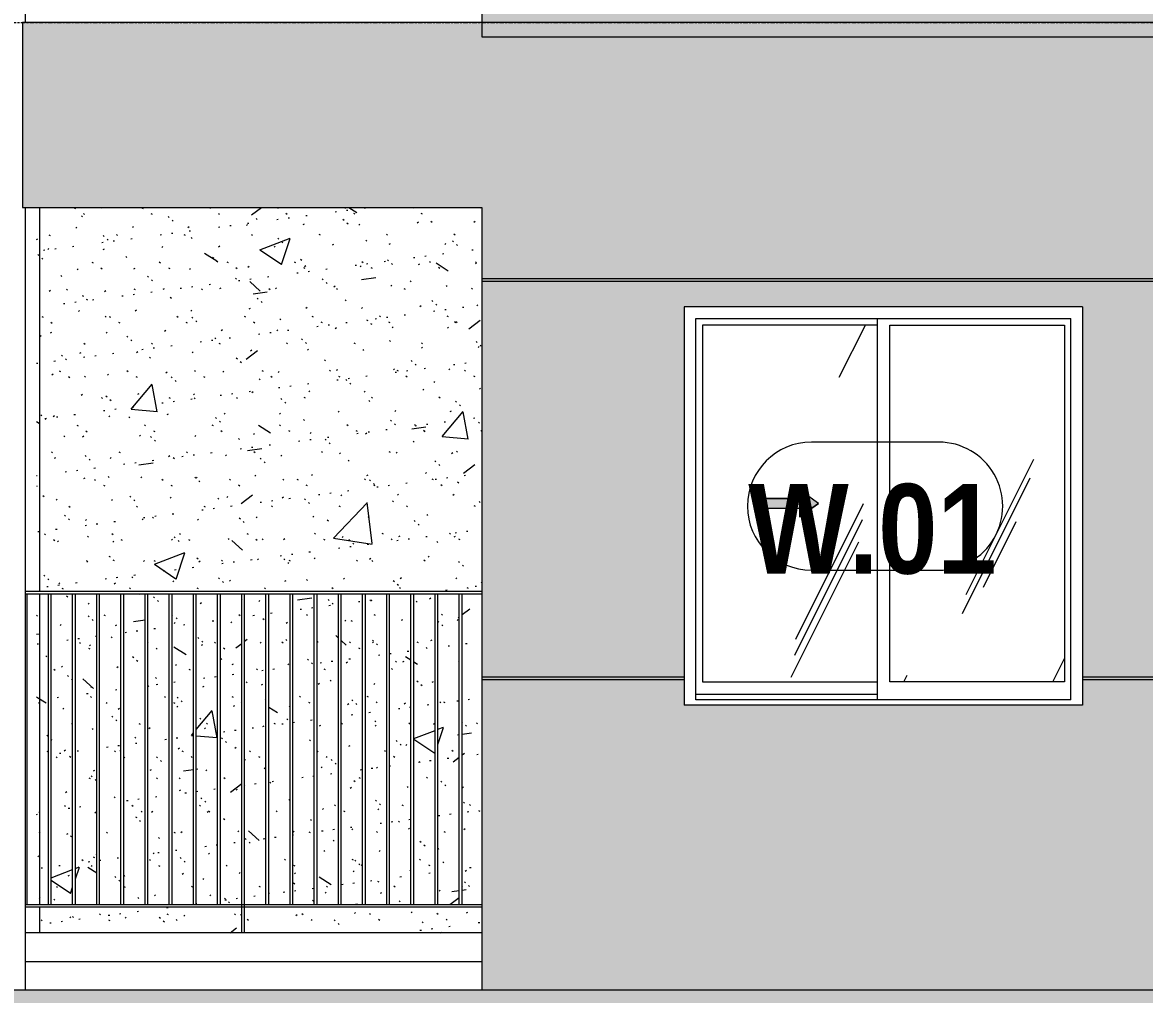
# Model space of a CAD drawing. Header units: millimetres. Extents: x 9199 to 175431, y -4466 to 35300.
# Drawn here: x 119576 to 123521, y 2183 to 5600 of the extents above; entities that cross this region are included whole.
import ezdxf

# ---------------------------------------------------------------- set-up
doc = ezdxf.new("R2010")
doc.units = ezdxf.units.MM
doc.linetypes.add('1 NÉT CALL OUT', pattern=[6, 3, -3])
doc.linetypes.add('Centre', pattern=[31.749999999999996, 6.349999999999999, -4.7625, 15.875, -4.7625])
for name, color, linetype, lineweight in [('0-2', 250, 'Continuous', 5), ('A-DETL-GENF', 92, 'Continuous', 9), ('A-DETL-GENF-1', 92, '1 NÉT CALL OUT', 9), ('A-FLOR-HRAL-1', 253, 'Continuous', 9), ('A-FLOR-LEVL-2', 51, 'Centre', 9), ('A-GLAZ', 151, 'Continuous', 9), ('A-GLAZ-3', 7, '1 NÉT CALL OUT', 9), ('A-GLAZ-IDEN', 152, 'Continuous', 9), ('A-WALL', 113, 'Continuous', 9), ('A-WALL-1', 7, 'Continuous', 9), ('A-WALL-PATT-1', 9, 'Continuous', 9), ('A-WALL-PATT-2', 111, 'Continuous', 5), ('I-WALL', 2, 'Continuous', 9), ('I-WALL-1', 7, 'Continuous', 9), ('S-BEAM-1', 7, 'Continuous', 9)]:
    doc.layers.add(name, color=color, linetype=linetype, lineweight=lineweight)
doc.styles.add('Arial_B_1', font='arialbd.ttf', dxfattribs={"width": 0.85, "height": 314.9999999999996})
pattern_1 = [(49.99999999999999, (-51555.577, 1200), (1093.104430267475, -95.63411695947559), [114.3, -1257.3]), (355, (-51555.577, 1200), (-211.4574664150782, 1146.340905781224), [91.44, -1005.84]), (100.451, (-51464.485, 1192.03), (881.6559934061535, 1050.700308316319), [97.14, -1068.54]), (46.184, (-51555.577, 1504.8), (1626.474720277597, -252.2567880155302), [171.45, -1885.95]), (96.636, (-51420.038, 1483.779), (1424.415804803049, 1484.565381831424), [145.71, -1602.811]), (351.184, (-51555.577, 1504.8), (1424.429764516642, 1484.551388825616), [137.16, -1508.76]), (21, (-51403.177, 1428.6), (909.686336747598, -613.5910270951945), [114.3, -1257.3]), (326, (-51403.177, 1428.6), (370.8122318562428, 1105.12896128723), [91.44, -1005.84]), (71.45100000000001, (-51327.37, 1377.467), (1280.503324218127, 491.5278885997479), [97.14, -1068.54]), (37.50000000000001, (-51555.577, 1200), (18.53133908059709, 507.3302701573009), [50.292, -943.3560000000001, 50.292, -970.788, -1009.65]), (37.50000000000001, (-51555.577, 1200), (18.53133908059709, 507.3302701573009), [-2014.728, 50.292, -959.3580000000001]), (7.499999999999999, (-51555.577, 1200), (400.9177506676237, 601.0836210924509), [50.292, -531.876, 50.292, -920.4960000000001, -384.81]), (7.499999999999999, (-51555.577, 1200), (400.9177506676237, 601.0836210924509), [-1552.956, 50.292, -334.518]), (327.5, (-51895.429, 1200), (813.5451503241984, -34.37370723354661), [50.292, -330.708, 50.292, -1138.428, -1577.34]), (327.5, (-51895.429, 1200), (813.5451503241984, -34.37370723354661), [-1569.72, 50.292, -1527.048]), (317.5, (-52047.82900000001, 1200), (888.7754689953813, 152.5599537134181), [50.292, -445.008, 50.292, -739.14, -1120.14]), (317.5, (-52047.82900000001, 1200), (888.7754689953813, 152.5599537134181), [-1284.732, 50.292, -1069.848])]
pattern_2 = [(37.50000000000001, (-51555.577, 1200), (-4.79953304204443, 146.8238973620382), [5.029, -110.795, 5.029, -124.511, -123.825]), (37.50000000000001, (-51555.577, 1200), (-4.79953304204443, 146.8238973620382), [-245.364, 5.029, -118.796]), (7.499999999999999, (-51555.577, 1200), (134.8574337298222, 215.0471858030386), [5.029, -57.455, 5.029, -99.365, -40.005]), (7.499999999999999, (-51555.577, 1200), (134.8574337298222, 215.0471858030386), [-166.878, 5.029, -34.976]), (327.5, (-51649.303, 1200), (237.2977573139916, 0.4316002200637001), [5.029, -33.071, 5.029, -132.131, -179.07]), (327.5, (-51649.303, 1200), (237.2977573139916, 0.4316002200637001), [-175.26, 5.029, -174.041]), (317.5, (-51649.303, 1200), (229.0670585223049, 66.87922700614116), [5.029, -14.021, 5.029, -84.887, -102.87]), (317.5, (-51649.303, 1200), (229.0670585223049, 66.87922700614116), [-108.966, 5.029, -97.84100000000001])]
pattern_3 = [(63.435, (-49765.31299999999, 1304.335), (-0.001361250732429653, 1524.001074336284), [532.4630000000001, -2875.304]), (63.435, (-51289.31299999999, 1304.335), (-0.001361250732429653, 1524.001074336284), [532.4630000000001, -2875.304]), (63.435, (-49035.769, 1598.766), (-0.001361250732429653, 1524.001074336284), [532.4630000000001, -2875.304]), (63.435, (-50559.769, 1598.766), (-0.001361250732429653, 1524.001074336284), [532.4630000000001, -2875.304]), (63.435, (-49146.18799999999, 1494.835), (-0.001361250732429653, 1524.001074336284), [532.4630000000001, -2875.304]), (63.435, (-50670.18799999999, 1494.835), (-0.001361250732429653, 1524.001074336284), [532.4630000000001, -2875.304]), (63.435, (-49258.745, 2090.069), (-0.001361250732429653, 1524.001074336284), [258.802, -3148.965]), (63.435, (-50782.745, 2090.069), (-0.001361250732429653, 1524.001074336284), [258.802, -3148.965]), (63.435, (-49332.358, 1997.949), (-0.001361250732429653, 1524.001074336284), [532.4630000000001, -2875.304]), (63.435, (-50856.358, 1997.949), (-0.001361250732429653, 1524.001074336284), [532.4630000000001, -2875.304]), (63.435, (-49319.36799999999, 2064.087), (-0.001361250732429653, 1524.001074336284), [532.4630000000001, -2875.304]), (63.435, (-50843.36799999999, 2064.087), (-0.001361250732429653, 1524.001074336284), [532.4630000000001, -2875.304]), (63.435, (-49934.228, 1773.94), (-0.001361250732429653, 1524.001074336284), [532.4630000000001, -2875.304]), (63.435, (-51458.228, 1773.94), (-0.001361250732429653, 1524.001074336284), [532.4630000000001, -2875.304]), (63.435, (-49921.236, 1851.887), (-0.001361250732429653, 1524.001074336284), [532.4630000000001, -2875.304]), (63.435, (-51445.236, 1851.887), (-0.001361250732429653, 1524.001074336284), [532.4630000000001, -2875.304]), (63.435, (-49917.738, 1908.088), (-0.001361250732429653, 1524.001074336284), [532.4630000000001, -2875.304]), (63.435, (-51441.738, 1908.088), (-0.001361250732429653, 1524.001074336284), [532.4630000000001, -2875.304])]

# ---------------------------------------------------------------- blocks, each defined once
blk = doc.blocks.new('NCV_TKTC_KET CAU_rvt-2-TKCS_MẶT ĐỨNG HƯỚNG TÂY')
at = {"layer": 'S-BEAM-1'}
blk.add_line((-61551.93603804467, 2299.999999999995), (-59946.93603804538, 2299.999999999995), dxfattribs=at)
blk = doc.blocks.new('Railing - 10mm-457212-TKCS_MẶT ĐỨNG HƯỚNG TÂY')
at = {"layer": 'A-FLOR-HRAL-1'}
for p, q in [((-68226.4318847749, 2499.999999999997), (-68226.4318847749, 3589.999999999996)), ((-68216.43188477491, 2499.999999999997), (-68216.43188477491, 3589.999999999996))]:
    blk.add_line(p, q, dxfattribs=at)
blk = doc.blocks.new('Railing - 50 x 10mm-850639-TKCS_MẶT ĐỨNG HƯỚNG TÂY')
at = {"layer": 'A-FLOR-HRAL-1'}
for p, q in [((-68990.89241089502, 2399.999999999997), (-68990.89241089502, 3589.999999999997)), ((-68980.89241089502, 3589.999999999997), (-68990.89241089502, 3589.999999999997)), ((-68980.89241089502, 2399.999999999997), (-68980.89241089502, 3589.999999999997))]:
    blk.add_line(p, q, dxfattribs=at)
blk = doc.blocks.new('Railing - 10mm-V150-TKCS_MẶT ĐỨNG HƯỚNG TÂY')
at = {"layer": 'A-FLOR-HRAL-1'}
blk.add_line((-77882.39335580765, 2499.999999999997), (-77882.39335580765, 3589.999999999996), dxfattribs=at)
blk = doc.blocks.new('Railing - Railing-1032421-TKCS_MẶT ĐỨNG HƯỚNG TÂY')
at = {"layer": 'A-FLOR-HRAL-1'}
for p, q in [((-61551.93603804467, 2499.999999999997), (-59946.93603804538, 2499.999999999997)), ((-59946.93603804538, 2489.999999999998), (-61551.93603804467, 2489.999999999998))]:
    blk.add_line(p, q, dxfattribs=at)
for name, p in [('Railing - 10mm-V150-TKCS_MẶT ĐỨNG HƯỚNG TÂY', (16337.04041879248, 0)), ('Railing - 10mm-457212-TKCS_MẶT ĐỨNG HƯỚNG TÂY', (6756.019006217518, 0)), ('Railing - 10mm-457212-TKCS_MẶT ĐỨNG HƯỚNG TÂY', (6840.959064675308, 0)), ('Railing - 10mm-457212-TKCS_MẶT ĐỨNG HƯỚNG TÂY', (6925.899123133097, 0)), ('Railing - 10mm-457212-TKCS_MẶT ĐỨNG HƯỚNG TÂY', (7010.839181590887, 0)), ('Railing - 10mm-457212-TKCS_MẶT ĐỨNG HƯỚNG TÂY', (7095.779240048677, 0)), ('Railing - 10mm-457212-TKCS_MẶT ĐỨNG HƯỚNG TÂY', (7180.719298506468, 0)), ('Railing - 10mm-457212-TKCS_MẶT ĐỨNG HƯỚNG TÂY', (7265.659356964265, 0)), ('Railing - 10mm-457212-TKCS_MẶT ĐỨNG HƯỚNG TÂY', (7350.599415422056, 0)), ('Railing - 50 x 10mm-850639-TKCS_MẶT ĐỨNG HƯỚNG TÂY', (8199.999999999964, 0)), ('Railing - 10mm-457212-TKCS_MẶT ĐỨNG HƯỚNG TÂY', (7520.479532337636, 0)), ('Railing - 10mm-457212-TKCS_MẶT ĐỨNG HƯỚNG TÂY', (7605.419590795425, 0)), ('Railing - 10mm-457212-TKCS_MẶT ĐỨNG HƯỚNG TÂY', (7690.359649253215, 0)), ('Railing - 10mm-457212-TKCS_MẶT ĐỨNG HƯỚNG TÂY', (7775.299707711006, 0)), ('Railing - 10mm-457212-TKCS_MẶT ĐỨNG HƯỚNG TÂY', (7860.239766168804, 0)), ('Railing - 10mm-457212-TKCS_MẶT ĐỨNG HƯỚNG TÂY', (7945.179824626594, 0)), ('Railing - 10mm-457212-TKCS_MẶT ĐỨNG HƯỚNG TÂY', (8030.119883084384, 0)), ('Railing - 10mm-457212-TKCS_MẶT ĐỨNG HƯỚNG TÂY', (8115.059941542174, 0)), ('Railing - 10mm-457212-TKCS_MẶT ĐỨNG HƯỚNG TÂY', (8199.999999999964, 0))]:
    blk.add_blockref(name, p)
blk = doc.blocks.new('Top Rail Type - Top Rail_Internal_-1032422-TKCS_MẶT ĐỨNG HƯỚNG TÂY')
at = {"layer": 'A-FLOR-HRAL-1'}
for p, q in [((-59946.93603804538, 3599.999999999998), (-61551.93603804467, 3599.999999999998)), ((-59946.93603804538, 3589.999999999998), (-61551.93603804467, 3589.999999999998))]:
    blk.add_line(p, q, dxfattribs=at)
blk = doc.blocks.new('NCV_TKTC_TANG 1_rvt-2-TKCS_MẶT ĐỨNG HƯỚNG TÂY')
at = {"layer": 'A-WALL-PATT-1'}
h = blk.add_hatch(dxfattribs=at)
h.set_pattern_fill('FP_19', color=256, style=0, pattern_type=2)
h.set_pattern_definition(pattern_1)
h.paths.add_polyline_path([(-61511.93603804473, 2399.999999999987), (-61501.93603804473, 2399.999999999987), (-61501.93603804473, 2489.999999999984), (-61511.93603804473, 2489.999999999984)])
h.paths.add_polyline_path([(-61511.93603804473, 2499.999999999999), (-61501.93603804473, 2499.999999999999), (-61501.93603804473, 3589.999999999994), (-61511.93603804473, 3589.999999999994), (-61511.93603804473, 3428.416430717707)])
h.paths.add_polyline_path([(-61511.93603804473, 3599.999999999991), (-61501.93603804473, 3599.999999999991), (-61501.93603804473, 4949.999999999996), (-61511.93603804473, 4949.999999999996), (-61511.93603804473, 4524.407674484161)])
h = blk.add_hatch(dxfattribs=at)
h.set_pattern_fill('FP_20', color=256, style=0, pattern_type=2)
h.set_pattern_definition(pattern_2)
h.paths.add_polyline_path([(-61511.93603804473, 2399.999999999987), (-61501.93603804473, 2399.999999999987), (-61501.93603804473, 2489.999999999984), (-61511.93603804473, 2489.999999999984)])
h.paths.add_polyline_path([(-61511.93603804473, 2499.999999999999), (-61501.93603804473, 2499.999999999999), (-61501.93603804473, 3589.999999999994), (-61511.93603804473, 3589.999999999994), (-61511.93603804473, 3428.416430717707)])
h.paths.add_polyline_path([(-61511.93603804473, 3599.999999999991), (-61501.93603804473, 3599.999999999991), (-61501.93603804473, 4949.999999999996), (-61511.93603804473, 4949.999999999996), (-61511.93603804473, 4524.407674484161)])
h = blk.add_hatch(dxfattribs=at)
h.set_pattern_fill('FP_19', color=256, style=0, pattern_type=2)
h.set_pattern_definition(pattern_1)
h.paths.add_polyline_path([(-61501.93603804473, 2399.999999999987), (-60790.89241089507, 2399.999999999987), (-60790.89241089507, 2489.999999999984), (-61501.93603804473, 2489.999999999984)])
h.paths.add_polyline_path([(-59946.93603804535, 2399.999999999987), (-59946.93603804535, 2489.999999999984), (-60780.89241089507, 2489.999999999984), (-60780.89241089507, 2399.999999999987)])
h.paths.add_polyline_path([(-61470.41287855738, 2499.999999999999), (-61470.41287855738, 3589.999999999994), (-61501.93603804473, 3589.999999999994), (-61501.93603804473, 2499.999999999999)])
h.paths.add_polyline_path([(-61460.41287855739, 2499.999999999999), (-61385.47282009961, 2499.999999999999), (-61385.47282009961, 3589.999999999994), (-61460.41287855739, 3589.999999999994), (-61460.41287855739, 3428.416430717707)])
h.paths.add_polyline_path([(-61300.53276164181, 2499.999999999999), (-61300.53276164181, 3589.999999999994), (-61375.47282009961, 3589.999999999994), (-61375.47282009961, 2499.999999999999)])
h.paths.add_polyline_path([(-61290.53276164181, 2499.999999999999), (-61215.59270318403, 2499.999999999999), (-61215.59270318403, 3589.999999999994), (-61290.53276164181, 3589.999999999994), (-61290.53276164181, 2675.525566007281)])
h.paths.add_polyline_path([(-61205.59270318403, 2499.999999999999), (-61130.65264472624, 2499.999999999999), (-61130.65264472624, 3589.999999999994), (-61205.59270318403, 3589.999999999994), (-61205.59270318403, 2846.498159559043)])
h.paths.add_polyline_path([(-61120.65264472624, 2499.999999999999), (-61045.71258626843, 2499.999999999999), (-61045.71258626843, 3589.999999999994), (-61120.65264472624, 3589.999999999994), (-61120.65264472624, 3017.470753110822)])
h.paths.add_polyline_path([(-61035.71258626845, 2499.999999999999), (-60960.77252781064, 2499.999999999999), (-60960.77252781064, 3589.999999999994), (-61035.71258626845, 3589.999999999994), (-61035.71258626845, 3188.443346662583)])
h.paths.add_polyline_path([(-60875.83246935285, 2499.999999999999), (-60875.83246935285, 3589.999999999994), (-60950.77252781064, 3589.999999999994), (-60950.77252781064, 2499.999999999999)])
h.paths.add_polyline_path([(-60865.83246935285, 2499.999999999999), (-60790.89241089507, 2499.999999999999), (-60790.89241089507, 3589.999999999994), (-60865.83246935285, 3589.999999999994), (-60865.83246935285, 3199.999999999996)])
h.paths.add_polyline_path([(-60780.89241089507, 2499.999999999999), (-60705.95235243726, 2499.999999999999), (-60705.95235243726, 3589.999999999994), (-60780.89241089507, 3589.999999999994), (-60780.89241089507, 3199.999999999996)])
h.paths.add_polyline_path([(-60695.95235243728, 2499.999999999999), (-60621.01229397948, 2499.999999999999), (-60621.01229397948, 3589.999999999994), (-60695.95235243728, 3589.999999999994), (-60695.95235243728, 3199.999999999996)])
h.paths.add_polyline_path([(-60611.01229397949, 2499.999999999999), (-60536.07223552169, 2499.999999999999), (-60536.07223552169, 3589.999999999994), (-60611.01229397949, 3589.999999999994), (-60611.01229397949, 3199.999999999996)])
h.paths.add_polyline_path([(-60526.07223552169, 2499.999999999999), (-60451.1321770639, 2499.999999999999), (-60451.1321770639, 3589.999999999994), (-60526.07223552169, 3589.999999999994), (-60526.07223552169, 3199.999999999996)])
h.paths.add_polyline_path([(-60441.1321770639, 2499.999999999999), (-60366.1921186061, 2499.999999999999), (-60366.1921186061, 3589.999999999994), (-60441.1321770639, 3589.999999999994), (-60441.1321770639, 3199.999999999996)])
h.paths.add_polyline_path([(-60356.19211860611, 2499.999999999999), (-60281.2520601483, 2499.999999999999), (-60281.2520601483, 3589.999999999994), (-60356.19211860611, 3589.999999999994), (-60356.19211860611, 3199.999999999996)])
h.paths.add_polyline_path([(-60271.25206014831, 2499.999999999999), (-60196.31200169052, 2499.999999999999), (-60196.31200169052, 3589.999999999994), (-60271.25206014831, 3589.999999999994), (-60271.25206014831, 3199.999999999996)])
h.paths.add_polyline_path([(-60186.31200169053, 2499.999999999999), (-60111.37194323273, 2499.999999999999), (-60111.37194323273, 3589.999999999994), (-60186.31200169053, 3589.999999999994), (-60186.31200169053, 3199.999999999996)])
h.paths.add_polyline_path([(-60026.43188477495, 2499.999999999999), (-60026.43188477495, 3589.999999999994), (-60101.37194323274, 3589.999999999994), (-60101.37194323274, 2499.999999999999)])
h.paths.add_polyline_path([(-60016.43188477495, 2499.999999999999), (-59946.93603804535, 2499.999999999999), (-59946.93603804535, 3589.999999999994), (-60016.43188477495, 3589.999999999994), (-60016.43188477495, 3199.999999999996)])
h.paths.add_polyline_path([(-61501.93603804473, 3599.999999999991), (-59946.93603804535, 3599.999999999991), (-59946.93603804535, 4949.999999999996), (-61501.93603804473, 4949.999999999996), (-61501.93603804473, 4524.407674484161)])
h = blk.add_hatch(dxfattribs=at)
h.set_pattern_fill('FP_20', color=256, style=0, pattern_type=2)
h.set_pattern_definition(pattern_2)
h.paths.add_polyline_path([(-61501.93603804473, 2399.999999999987), (-60790.89241089507, 2399.999999999987), (-60790.89241089507, 2489.999999999984), (-61501.93603804473, 2489.999999999984)])
h.paths.add_polyline_path([(-59946.93603804535, 2399.999999999987), (-59946.93603804535, 2489.999999999984), (-60780.89241089507, 2489.999999999984), (-60780.89241089507, 2399.999999999987)])
h.paths.add_polyline_path([(-61470.41287855738, 2499.999999999999), (-61470.41287855738, 3589.999999999994), (-61501.93603804473, 3589.999999999994), (-61501.93603804473, 2499.999999999999)])
h.paths.add_polyline_path([(-61460.41287855739, 2499.999999999999), (-61385.47282009961, 2499.999999999999), (-61385.47282009961, 3589.999999999994), (-61460.41287855739, 3589.999999999994), (-61460.41287855739, 3428.416430717707)])
h.paths.add_polyline_path([(-61300.53276164181, 2499.999999999999), (-61300.53276164181, 3589.999999999994), (-61375.47282009961, 3589.999999999994), (-61375.47282009961, 2499.999999999999)])
h.paths.add_polyline_path([(-61290.53276164181, 2499.999999999999), (-61215.59270318403, 2499.999999999999), (-61215.59270318403, 3589.999999999994), (-61290.53276164181, 3589.999999999994), (-61290.53276164181, 2675.525566007281)])
h.paths.add_polyline_path([(-61205.59270318403, 2499.999999999999), (-61130.65264472624, 2499.999999999999), (-61130.65264472624, 3589.999999999994), (-61205.59270318403, 3589.999999999994), (-61205.59270318403, 2846.498159559043)])
h.paths.add_polyline_path([(-61120.65264472624, 2499.999999999999), (-61045.71258626843, 2499.999999999999), (-61045.71258626843, 3589.999999999994), (-61120.65264472624, 3589.999999999994), (-61120.65264472624, 3017.470753110822)])
h.paths.add_polyline_path([(-61035.71258626845, 2499.999999999999), (-60960.77252781064, 2499.999999999999), (-60960.77252781064, 3589.999999999994), (-61035.71258626845, 3589.999999999994), (-61035.71258626845, 3188.443346662583)])
h.paths.add_polyline_path([(-60875.83246935285, 2499.999999999999), (-60875.83246935285, 3589.999999999994), (-60950.77252781064, 3589.999999999994), (-60950.77252781064, 2499.999999999999)])
h.paths.add_polyline_path([(-60865.83246935285, 2499.999999999999), (-60790.89241089507, 2499.999999999999), (-60790.89241089507, 3589.999999999994), (-60865.83246935285, 3589.999999999994), (-60865.83246935285, 3199.999999999996)])
h.paths.add_polyline_path([(-60780.89241089507, 2499.999999999999), (-60705.95235243726, 2499.999999999999), (-60705.95235243726, 3589.999999999994), (-60780.89241089507, 3589.999999999994), (-60780.89241089507, 3199.999999999996)])
h.paths.add_polyline_path([(-60695.95235243728, 2499.999999999999), (-60621.01229397948, 2499.999999999999), (-60621.01229397948, 3589.999999999994), (-60695.95235243728, 3589.999999999994), (-60695.95235243728, 3199.999999999996)])
h.paths.add_polyline_path([(-60611.01229397949, 2499.999999999999), (-60536.07223552169, 2499.999999999999), (-60536.07223552169, 3589.999999999994), (-60611.01229397949, 3589.999999999994), (-60611.01229397949, 3199.999999999996)])
h.paths.add_polyline_path([(-60526.07223552169, 2499.999999999999), (-60451.1321770639, 2499.999999999999), (-60451.1321770639, 3589.999999999994), (-60526.07223552169, 3589.999999999994), (-60526.07223552169, 3199.999999999996)])
h.paths.add_polyline_path([(-60441.1321770639, 2499.999999999999), (-60366.1921186061, 2499.999999999999), (-60366.1921186061, 3589.999999999994), (-60441.1321770639, 3589.999999999994), (-60441.1321770639, 3199.999999999996)])
h.paths.add_polyline_path([(-60356.19211860611, 2499.999999999999), (-60281.2520601483, 2499.999999999999), (-60281.2520601483, 3589.999999999994), (-60356.19211860611, 3589.999999999994), (-60356.19211860611, 3199.999999999996)])
h.paths.add_polyline_path([(-60271.25206014831, 2499.999999999999), (-60196.31200169052, 2499.999999999999), (-60196.31200169052, 3589.999999999994), (-60271.25206014831, 3589.999999999994), (-60271.25206014831, 3199.999999999996)])
h.paths.add_polyline_path([(-60186.31200169053, 2499.999999999999), (-60111.37194323273, 2499.999999999999), (-60111.37194323273, 3589.999999999994), (-60186.31200169053, 3589.999999999994), (-60186.31200169053, 3199.999999999996)])
h.paths.add_polyline_path([(-60026.43188477495, 2499.999999999999), (-60026.43188477495, 3589.999999999994), (-60101.37194323274, 3589.999999999994), (-60101.37194323274, 2499.999999999999)])
h.paths.add_polyline_path([(-60016.43188477495, 2499.999999999999), (-59946.93603804535, 2499.999999999999), (-59946.93603804535, 3589.999999999994), (-60016.43188477495, 3589.999999999994), (-60016.43188477495, 3199.999999999996)])
h.paths.add_polyline_path([(-61501.93603804473, 3599.999999999991), (-59946.93603804535, 3599.999999999991), (-59946.93603804535, 4949.999999999996), (-61501.93603804473, 4949.999999999996), (-61501.93603804473, 4524.407674484161)])
at = {"layer": 'A-WALL-1'}
blk.add_line((-59946.93603804539, 2399.999999999997), (-61551.93603804467, 2399.999999999997), dxfattribs=at)
at = {"layer": 'I-WALL-1'}
for p, q in [((-61501.9360380447, 4950.000000000009), (-61501.9360380447, 3600.000000000004)), ((-61501.9360380447, 3589.999999999997), (-61501.9360380447, 2500.000000000003)), ((-61501.9360380447, 2489.999999999996), (-61501.9360380447, 2399.999999999998))]:
    blk.add_line(p, q, dxfattribs=at)
at = {"layer": 'A-FLOR-HRAL-1'}
for name in ['Top Rail Type - Top Rail_Internal_-1032422-TKCS_MẶT ĐỨNG HƯỚNG TÂY', 'Railing - Railing-1032421-TKCS_MẶT ĐỨNG HƯỚNG TÂY']:
    blk.add_blockref(name, (0, 0), dxfattribs=at)
blk = doc.blocks.new('1_FAMILY RVT - W01-WxH 1400x1400xmm-V135-TKCS_MẶT ĐỨNG HƯỚNG TÂY')
at = {"layer": 'A-DETL-GENF-1'}
blk.add_hatch(color=256, dxfattribs=at).paths.add_polyline_path([(-58830.80621815882, 3862.097609411948), (-58763.07288482549, 3909.525000000031), (-58830.80621815882, 3956.952390588098), (-58830.80621815882, 3926.458333333361), (-58966.27288482548, 3926.458333333361), (-58966.27288482548, 3892.591666666685), (-58830.80621815882, 3892.591666666685)])
at = {"layer": 'A-GLAZ'}
h = blk.add_hatch(dxfattribs=at)
h.set_pattern_fill('FP_18', color=256, style=0, pattern_type=2)
h.set_pattern_definition(pattern_3)
h.paths.add_polyline_path([(-58557.53538482547, 3282.550000000029), (-58557.53538482547, 4536.500000000017), (-59171.81038482548, 4536.500000000017), (-59171.81038482548, 3282.550000000029)])
h.paths.add_polyline_path([(-58830.80621815882, 3862.097609411948), (-58830.80621815882, 3892.591666666685), (-58966.27288482548, 3892.591666666685), (-58966.27288482548, 3926.458333333361), (-58830.80621815882, 3926.458333333361), (-58830.80621815882, 3956.952390588098), (-58763.07288482549, 3909.525000000031), (-58787.256191073, 3892.591666666685)])
h = blk.add_hatch(dxfattribs=at)
h.set_pattern_fill('FP_18', color=256, style=0, pattern_type=2)
h.set_pattern_definition(pattern_3)
h.paths.add_polyline_path([(-58513.08538482547, 3282.550000000029), (-57898.81038482546, 3282.550000000029), (-57898.81038482546, 4536.500000000017), (-58513.08538482546, 4536.500000000017), (-58513.08538482547, 3428.416430717712)])
at = {"layer": 'A-DETL-GENF'}
for p, q in [((-58830.8062181588, 3956.952390588085), (-58830.8062181588, 3926.458333333347)), ((-58763.07288482547, 3909.525000000013), (-58830.8062181588, 3956.952390588085)), ((-58763.07288482547, 3909.525000000013), (-58830.8062181588, 3956.952390588084)), ((-58830.8062181588, 3956.952390588084), (-58830.8062181588, 3926.458333333347)), ((-58966.27288482546, 3926.458333333347), (-58966.27288482546, 3892.59166666668)), ((-58966.27288482546, 3926.458333333347), (-58830.8062181588, 3926.458333333347)), ((-58830.8062181588, 3926.458333333347), (-58966.27288482546, 3926.458333333347)), ((-58966.27288482546, 3926.458333333347), (-58966.27288482546, 3892.59166666668)), ((-58763.07288482547, 3909.525000000013), (-58830.8062181588, 3862.097609411943)), ((-58830.8062181588, 3862.097609411943), (-58763.07288482547, 3909.525000000013)), ((-58966.27288482546, 3892.59166666668), (-58830.8062181588, 3892.59166666668)), ((-58966.27288482546, 3892.59166666668), (-58830.8062181588, 3892.59166666668)), ((-58830.8062181588, 3892.59166666668), (-58830.8062181588, 3862.097609411943)), ((-58830.8062181588, 3892.59166666668), (-58830.8062181588, 3862.097609411943))]:
    blk.add_line(p, q, dxfattribs=at)
at = {"layer": 'A-GLAZ'}
for p, q in [((-57835.31038482545, 4600.000000000005), (-59235.31038482545, 4600.000000000005)), ((-59235.31038482545, 4600.000000000005), (-59235.31038482545, 3200)), ((-57835.31038482545, 4600.000000000005), (-57835.31038482545, 3200)), ((-59194.38827532811, 4559.07789050266), (-57876.2324943228, 4559.07789050266)), ((-59194.38827532811, 3219.050000000005), (-59194.38827532811, 4559.07789050266)), ((-59171.81038482545, 4536.500000000012), (-59171.81038482545, 3282.550000000021)), ((-58557.53538482545, 4536.500000000012), (-59171.81038482545, 4536.500000000012)), ((-58557.53538482545, 4559.077890502664), (-58557.53538482545, 3219.050000000002)), ((-58513.08538482545, 3282.550000000024), (-58513.08538482545, 4536.50000000001)), ((-58513.08538482545, 4536.50000000001), (-57898.81038482544, 4536.50000000001)), ((-57898.81038482544, 4536.50000000001), (-57898.81038482544, 3282.550000000024)), ((-57876.2324943228, 3219.050000000004), (-57876.2324943228, 4559.077890502661)), ((-59171.81038482545, 3282.550000000021), (-58557.53538482545, 3282.550000000021)), ((-57898.81038482544, 3282.550000000024), (-58513.08538482545, 3282.550000000024)), ((-58557.53538482545, 3238.100000000021), (-59194.3882753281, 3238.100000000021)), ((-58557.53538482545, 3238.100000000021), (-59194.38827532811, 3238.100000000021)), ((-57835.31038482545, 3200), (-59235.31038482545, 3200)), ((-57876.2324943228, 3219.050000000004), (-59194.38827532811, 3219.050000000004))]:
    blk.add_line(p, q, dxfattribs=at)
blk = doc.blocks.new('SSA-WINDOW TAG - 10-2062020-TKCS_MẶT ĐỨNG HƯỚNG TÂY')
at = {"layer": 'A-GLAZ-IDEN'}
for p, q in [((-74740.7791348247, 10924.99999999999), (-75188.4353848247, 10924.99999999999)), ((-75188.4353848247, 10474.99999999999), (-74740.7791348247, 10474.99999999999))]:
    blk.add_line(p, q, dxfattribs=at)
for centre, radius, start, end in [((-75188.4353848247, 10699.99999999999), 225, 90, 269.9999999999996), ((-74740.7791348247, 10699.99999999999), 225.0000000000022, 269.9999999999998, 90.00000000000021)]:
    blk.add_arc(centre, radius, start, end, dxfattribs=at)

msp = doc.modelspace()

# ---------------------------------------------------------------- hatches: boundary and pattern name
at = {"layer": 'A-WALL-PATT-2'}
h = msp.add_hatch(color=256, dxfattribs=at)
h.paths.add_polyline_path([(124297.8551019611, 5549.999999999154), (124297.8551019611, 8950.00000000001), (121191.2294487411, 8950.00000000001), (121191.2294487411, 5549.999999999154), (123658.1625263497, 5549.999999999154)])
h.paths.add_polyline_path([(123302.8551019611, 6599.999999999158), (121902.8551019611, 6599.999999999158), (121902.8551019611, 7999.999999999169), (123302.8551019611, 7999.999999999169), (123302.8551019611, 6619.049999999158)])
for points in [[(121191.2294487411, 4950.000000000001), (121201.2294487411, 4950.000000000001), (121201.2294487411, 5600.000000000009), (119576.2294487418, 5600.000000000009), (119576.2294487418, 4950.000000000001)], [(124298.8515436277, 4690.000000000008), (124298.8515436277, 4700.000000000005), (121191.2294487411, 4700.000000000005), (121191.2294487411, 4690.000000000008), (123658.1625263497, 4690.000000000008)], [(121191.2294487411, 3289.999999999997), (121902.855101961, 3289.999999999997), (121902.855101961, 3299.999999999995), (121191.2294487411, 3299.999999999995)], [(123302.855101961, 3289.999999999997), (124298.8515436277, 3289.999999999997), (124298.8515436277, 3299.999999999995), (123302.855101961, 3299.999999999995)]]:
    msp.add_hatch(color=256, dxfattribs=at).paths.add_polyline_path(points)
h = msp.add_hatch(color=256, dxfattribs=at)
h.paths.add_polyline_path([(121191.2294487411, 2200.000000000002), (124298.8515436277, 2200.000000000002), (124298.8515436277, 3289.999999999997), (123302.855101961, 3289.999999999997), (123302.855101961, 3200), (121902.855101961, 3200), (121902.855101961, 3289.999999999997), (121191.2294487411, 3289.999999999997), (121191.2294487411, 2332.425186951275)])
h.paths.add_polyline_path([(123302.855101961, 3299.999999999995), (124298.8515436277, 3299.999999999995), (124298.8515436277, 4690.000000000008), (121191.2294487411, 4690.000000000008), (121191.2294487411, 3299.999999999995), (121902.855101961, 3299.999999999995), (121902.855101961, 4600.000000000011), (123302.855101961, 4600.000000000011), (123302.855101961, 3428.416430717712)])
h.paths.add_polyline_path([(121541.8145669915, 4700.000000000005), (124298.8515436277, 4700.000000000005), (124298.8515436277, 5599.99999999916), (121201.2294487411, 5599.99999999916), (121201.2294487411, 4950.000000000001), (121191.2294487411, 4950.000000000001), (121191.2294487411, 4700.000000000005)])
h = msp.add_hatch(color=256, dxfattribs=at)
h.paths.add_polyline_path([(119226.2294487418, 600.0000000000022), (119576.2294487418, 600.0000000000022), (119576.2294487418, 1489.99999999999), (119226.2294487418, 1489.99999999999), (119226.2294487418, 688.4383213015948)])
h.paths.add_polyline_path([(119576.2294487418, 1500.000000000005), (119576.2294487418, 1549.99999999996), (124298.8515436277, 1549.99999999996), (124298.8515436277, 2200.000000000002), (116104.9075775567, 2200.000000000002), (116104.9075775567, 1549.999999999994), (119226.2294487418, 1549.999999999994), (119226.2294487418, 1500.000000000005), (119425.4666076333, 1500.000000000005)])

# ---------------------------------------------------------------- linework, layer by layer
at = {"layer": 'A-FLOR-LEVL-2'}
for p, q in [((96540.3832672455, 5599.99999999877), (171939.1029429171, 5599.999999999296)), ((96540.3832672455, 2200), (171939.1029429171, 2200))]:
    msp.add_line(p, q, dxfattribs=at)
at = {"layer": 'A-WALL'}
for p, q in [((121191.2294487411, 15750.00000000084), (121191.2294487411, 5549.999999999159)), ((121201.2294487412, 5600), (119576.2294487419, 5600)), ((119576.2294487419, 5600), (119576.2294487419, 4950.000000000001)), ((124298.8515436277, 5599.99999999916), (121201.2294487412, 5599.99999999916)), ((121191.2294487411, 5549.999999999159), (127786.2294487419, 5549.999999999159)), ((119576.2294487419, 4950.000000000001), (121191.2294487411, 4950.000000000001)), ((121191.2294487411, 4950.000000000001), (121191.2294487411, 2200)), ((121191.2294487411, 4700), (124501.2294487418, 4700)), ((124501.2294487418, 4690), (121191.2294487411, 4690)), ((121191.2294487411, 3300), (121902.8551019611, 3300)), ((121902.8551019611, 3290), (121191.2294487411, 3290)), ((123302.8551019611, 3300), (124501.2294487418, 3300)), ((124501.2294487418, 3290), (123302.8551019611, 3290)), ((107897.8551019609, 2200), (144100.8026263652, 2200)), ((121191.2294487411, 2200), (127776.2294487414, 2200))]:
    msp.add_line(p, q, dxfattribs=at)
at = {"layer": 'I-WALL'}
for p, q in [((119586.2294487419, 8349.999999999161), (119586.2294487419, 5599.999999999161)), ((119586.2294487419, 4950.000000000003), (119586.2294487419, 2200))]:
    msp.add_line(p, q, dxfattribs=at)

# ---------------------------------------------------------------- block references
at = {"layer": '0-2'}
for name in ['NCV_TKTC_KET CAU_rvt-2-TKCS_MẶT ĐỨNG HƯỚNG TÂY', 'NCV_TKTC_TANG 1_rvt-2-TKCS_MẶT ĐỨNG HƯỚNG TÂY']:
    msp.add_blockref(name, (181138.1654867865, 0), dxfattribs=at)
at = {"layer": 'A-GLAZ-3'}
msp.add_blockref('1_FAMILY RVT - W01-WxH 1400x1400xmm-V135-TKCS_MẶT ĐỨNG HƯỚNG TÂY', (181138.1654867865, 0), dxfattribs=at)
at = {"layer": 'A-GLAZ-IDEN'}
msp.add_blockref('SSA-WINDOW TAG - 10-2062020-TKCS_MẶT ĐỨNG HƯỚNG TÂY', (197538.1654867858, -6800.000000000002), dxfattribs=at)

# ---------------------------------------------------------------- texts
at = {"layer": 'A-GLAZ-IDEN', "insert": (122564.2224904873, 3818.141130012127), "char_height": 314.9999999999996, "width": 902.6999999999988, "attachment_point": 5, "line_spacing_factor": 0.9364389825664475, "style": 'Arial_B_1'}
msp.add_mtext('\\pt6.3756,12.7512,19.12365,25.49925,31.87485,38.25045,44.62605,50.9985,57.3741,63.7497,70.1253,76.5009,82.8765,89.24895,95.62455,102.00015,108.37575,114.75135,121.1238,127.4994,133.875,140.2506,146.6262,152.99865,159.37425,165.74985,172.12545,178.50105,184.8735,191.2491,197.6247,204.0003;W.01', dxfattribs=at)

doc.saveas('drawing.dxf')
